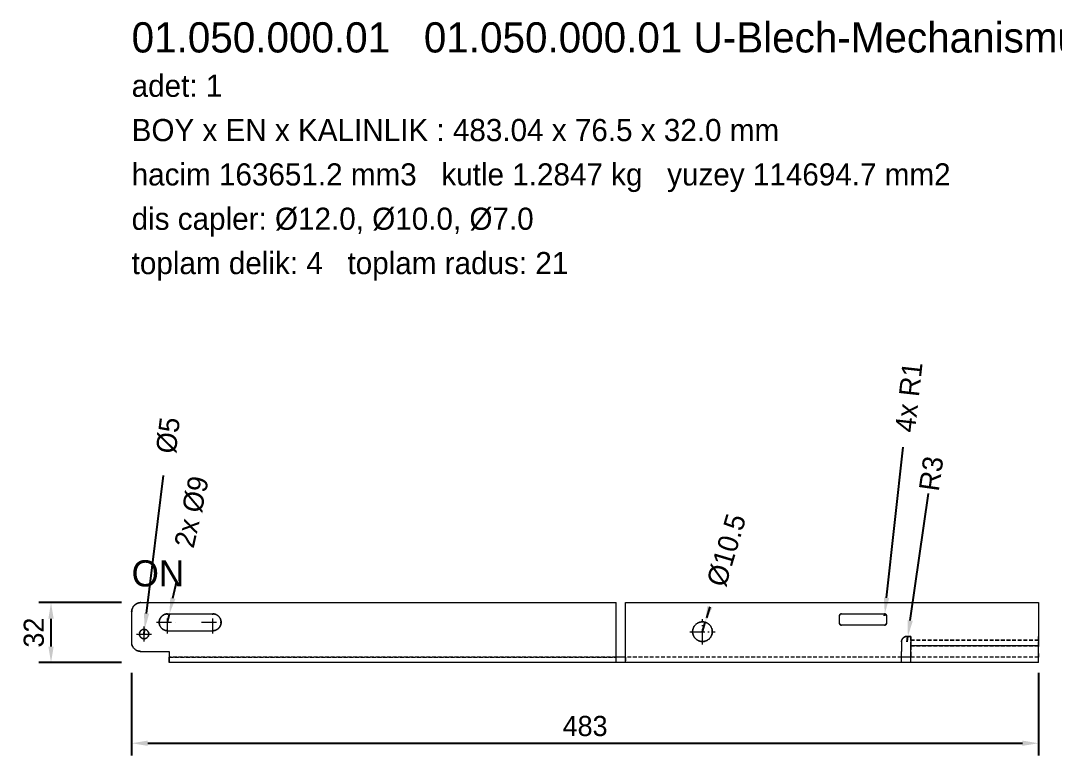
# Model space of a CAD drawing. Header units: metres. Extents: x -59 to 1546, y -324 to 342.
# Drawn here: x -59 to 491, y -49 to 342 of the extents above; entities that cross this region are included whole.
import ezdxf

# ---------------------------------------------------------------- set-up
doc = ezdxf.new("R2010")
doc.units = ezdxf.units.M
doc.linetypes.add('EKSENCIZGI', pattern=[12, 8, -2, 0, -2])
doc.linetypes.add('KESIK', pattern=[3, 2, -1])
for name, color, linetype, lineweight in [('EKSEN', 1, 'EKSENCIZGI', 13), ('GIZLI', 8, 'KESIK', 13), ('GORUNEN', 7, 'Continuous', 13), ('OLCU', 4, 'Continuous', 13), ('YAZI', 3, 'Continuous', 13)]:
    doc.layers.add(name, color=color, linetype=linetype, lineweight=lineweight)
doc.dimstyles.new('PF_MM', dxfattribs={"dimtxt": 10.734295, "dimasz": 8.587436, "dimexe": 6.440577, "dimexo": 5.367147, "dimgap": 3.757003, "dimtad": 1, "dimdec": 1, "dimcen": 2.5, "dimclrd": 4, "dimclre": 4, "dimclrt": 3, "dimazin": 3, "dimtfac": 1, "dimtmove": 0, "dimatfit": 3})

msp = doc.modelspace()

# ---------------------------------------------------------------- linework, layer by layer
at = {"layer": 'EKSEN'}
for p, q in [((19.16, 15.5), (19.16, 27.5)), ((43.16, 15.5), (43.16, 27.5)), ((304.04, 9.75), (304.04, 23.25)), ((6.62, 11.24), (6.62, 19.24)), ((13.16, 21.5), (25.16, 21.5)), ((37.16, 21.5), (49.16, 21.5)), ((2.62, 15.24), (10.62, 15.24)), ((297.29, 16.5), (310.79, 16.5))]:
    msp.add_line(p, q, dxfattribs=at)
at = {"layer": 'GIZLI'}
for points in [[(0, 27.04), (0.01, 27.28), (0.03, 27.53), (0.06, 27.78), (0.11, 28.03), (0.16, 28.27)], [(0.44, 29.01), (0.37, 28.83), (0.3, 28.64), (0.23, 28.44), (0.18, 28.25), (0.13, 28.05), (0.09, 27.85), (0.06, 27.65), (0.04, 27.45), (0.03, 27.25), (0.02, 27.14), (0.02, 27.04)], [(0.02, 27.04), (0.03, 27.29), (0.05, 27.51), (0.07, 27.71), (0.1, 27.91), (0.15, 28.11)], [(0.19, 28.31), (0.25, 28.5), (0.32, 28.69), (0.39, 28.88), (0.47, 29.07), (0.56, 29.25), (0.65, 29.43), (0.75, 29.61), (0.86, 29.78), (0.98, 29.94), (1.1, 30.1)], [(0.23, 28.51), (0.32, 28.75), (0.41, 28.98)], [(0.51, 29.21), (0.63, 29.43), (0.76, 29.64), (0.89, 29.85), (1.04, 30.05), (1.2, 30.25), (1.37, 30.43), (1.54, 30.61), (1.73, 30.78), (1.92, 30.94), (2.12, 31.09), (2.33, 31.23), (2.54, 31.35), (2.76, 31.47)], [(0.83, 29.73), (0.72, 29.55), (0.62, 29.38), (0.53, 29.2)], [(2.59, 31.37), (2.41, 31.27), (2.24, 31.16), (2.08, 31.04), (1.92, 30.92), (1.76, 30.79), (1.61, 30.65), (1.46, 30.51), (1.32, 30.37), (1.19, 30.21), (1.06, 30.06)], [(1.23, 30.26), (1.37, 30.41), (1.51, 30.56), (1.65, 30.7), (1.81, 30.83), (1.96, 30.96), (2.13, 31.08), (2.3, 31.19), (2.47, 31.3), (2.64, 31.4)], [(3.33, 31.7), (3.14, 31.63), (2.95, 31.55)], [(2.99, 31.58), (3.22, 31.67), (3.46, 31.76)], [(3.01, 31.58), (3.2, 31.66), (3.39, 31.73), (3.58, 31.79), (3.77, 31.84), (3.97, 31.89)], [(3.7, 31.83), (3.94, 31.89), (4.18, 31.93), (4.43, 31.97), (4.68, 31.99), (4.82, 32), (4.96, 32)], [(4.51, 31.97), (4.31, 31.95), (4.11, 31.92), (3.91, 31.88), (3.71, 31.83)], [(4.17, 31.93), (4.37, 31.96), (4.57, 31.98), (4.77, 31.99), (4.88, 32), (4.99, 32)], [(14.7, 22.11), (14.74, 22.32), (14.78, 22.53), (14.83, 22.74), (14.9, 22.94)], [(15.05, 23.34), (15.15, 23.53), (15.25, 23.72), (15.36, 23.9)], [(15.6, 24.25), (15.74, 24.42), (15.88, 24.58)], [(16.18, 24.88), (16.35, 25.01), (16.52, 25.14)], [(17.25, 25.58), (17.45, 25.66), (17.65, 25.74), (17.85, 25.8), (18.05, 25.86)], [(19.18, 26), (19.16, 26)], [(19.16, 26), (19.18, 26)], [(43.16, 26), (43.18, 26)], [(43.16, 26), (43.18, 26)], [(44.08, 25.91), (43.87, 25.95), (43.66, 25.97), (43.44, 25.99)], [(45.65, 25.26), (45.47, 25.38), (45.28, 25.48)], [(45.78, 25.17), (45.95, 25.04)], [(46.6, 24.42), (46.46, 24.58), (46.31, 24.73), (46.16, 24.88), (45.99, 25.01)], [(46.98, 23.9), (46.87, 24.08), (46.74, 24.25)], [(46.96, 23.95), (47.07, 23.76), (47.17, 23.58), (47.27, 23.39), (47.35, 23.19), (47.43, 22.99)], [(47.44, 22.94), (47.37, 23.14), (47.29, 23.34)], [(47.6, 22.32), (47.56, 22.53), (47.51, 22.74)], [(47.63, 22.16), (47.66, 21.95), (47.67, 21.74)], [(47.68, 21.69), (47.66, 21.9), (47.64, 22.11)], [(5.35, 17.38), (5.45, 17.44)], [(5.55, 17.49), (5.65, 17.54), (5.75, 17.58)], [(5.86, 17.62), (5.97, 17.65), (6.08, 17.68), (6.19, 17.7)], [(6.63, 17.74), (6.75, 17.73), (6.87, 17.73)], [(6.65, 17.74), (6.77, 17.73), (6.89, 17.73)], [(6.88, 17.73), (6.77, 17.73), (6.65, 17.74)], [(7.57, 17.56), (7.46, 17.6), (7.35, 17.63), (7.23, 17.67)], [(7.24, 17.66), (7.36, 17.63), (7.47, 17.59), (7.58, 17.55)], [(7.34, 17.63), (7.45, 17.59), (7.56, 17.55)], [(8.36, 17.03), (8.44, 16.95), (8.52, 16.86)], [(8.53, 16.87), (8.45, 16.95), (8.37, 17.04)], [(8.46, 16.95), (8.54, 16.86)], [(8.69, 16.67), (8.75, 16.57), (8.81, 16.47), (8.87, 16.36), (8.92, 16.25), (8.97, 16.14), (9.01, 16.03)], [(14.91, 20.01), (14.85, 20.21), (14.79, 20.42), (14.75, 20.63), (14.71, 20.84)], [(15.77, 18.54), (15.63, 18.71)], [(16.73, 17.71), (16.56, 17.83)], [(18.73, 17.02), (18.52, 17.05)], [(19.16, 17), (18.95, 17.01)], [(19.18, 17), (19.16, 17)], [(19.18, 17), (19.16, 17)], [(19.18, 17), (19.18, 17)], [(43.16, 17), (43.18, 17)], [(43.18, 17), (43.16, 17)], [(43.18, 17), (43.16, 17)], [(44.08, 17.09), (43.87, 17.05), (43.66, 17.03), (43.44, 17.01)], [(45.65, 17.74), (45.47, 17.62), (45.28, 17.52)], [(45.78, 17.83), (45.95, 17.96)], [(46.6, 18.58), (46.46, 18.42), (46.31, 18.27), (46.16, 18.12), (45.99, 17.99)], [(46.98, 19.1), (46.87, 18.92), (46.74, 18.75)], [(46.96, 19.05), (47.07, 19.24), (47.17, 19.42), (47.27, 19.61), (47.35, 19.81), (47.43, 20.01)], [(47.44, 20.06), (47.37, 19.86), (47.29, 19.66)], [(47.6, 20.68), (47.56, 20.47), (47.51, 20.26)], [(47.63, 20.84), (47.66, 21.05), (47.67, 21.26)], [(47.68, 21.31), (47.66, 21.1), (47.64, 20.89)], [(298.79, 16.5), (298.8, 16.76), (298.82, 17.01), (298.85, 17.27), (298.89, 17.52), (298.95, 17.77), (299.02, 18.02), (299.1, 18.26)], [(298.79, 16.5), (298.8, 16.76), (298.82, 17.01), (298.85, 17.27), (298.89, 17.52), (298.95, 17.77), (299.02, 18.02), (299.1, 18.26)], [(299.19, 18.5), (299.29, 18.73), (299.4, 18.96), (299.53, 19.18), (299.67, 19.4), (299.81, 19.61), (299.97, 19.81), (300.14, 20.01), (300.31, 20.19)], [(299.19, 18.5), (299.29, 18.73), (299.4, 18.96), (299.53, 19.18), (299.67, 19.4), (299.81, 19.61), (299.97, 19.81), (300.14, 20.01), (300.31, 20.19)], [(300.5, 20.37), (300.69, 20.54), (300.89, 20.7), (301.1, 20.85), (301.32, 20.99), (301.54, 21.11), (301.77, 21.23), (302, 21.34), (302.24, 21.43), (302.48, 21.51), (302.73, 21.58), (302.98, 21.64), (303.23, 21.69), (303.48, 21.72), (303.74, 21.74), (303.89, 21.75), (304.04, 21.75)], [(300.5, 20.37), (300.69, 20.54), (300.89, 20.7), (301.1, 20.85), (301.32, 20.99), (301.54, 21.11), (301.77, 21.23), (302, 21.34), (302.24, 21.43), (302.48, 21.51), (302.73, 21.58), (302.98, 21.64), (303.23, 21.69), (303.48, 21.72), (303.74, 21.74), (303.89, 21.75), (304.04, 21.75)], [(304.04, 21.75), (304.3, 21.74)], [(304.04, 21.75), (304.3, 21.74)], [(304.55, 21.73), (304.81, 21.69), (305.06, 21.65), (305.31, 21.59), (305.56, 21.53)], [(304.55, 21.73), (304.81, 21.69), (305.06, 21.65), (305.31, 21.59), (305.56, 21.53)], [(305.8, 21.45), (306.04, 21.36), (306.27, 21.25), (306.5, 21.14), (306.73, 21.01), (306.94, 20.88), (307.15, 20.73), (307.36, 20.57), (307.55, 20.41), (307.74, 20.23), (307.91, 20.04), (308.08, 19.85), (308.24, 19.65), (308.39, 19.44), (308.53, 19.23), (308.66, 19), (308.77, 18.78), (308.88, 18.54)], [(305.8, 21.45), (306.04, 21.36), (306.27, 21.25), (306.5, 21.14), (306.73, 21.01), (306.94, 20.88), (307.15, 20.73), (307.36, 20.57), (307.55, 20.41), (307.74, 20.23), (307.91, 20.04), (308.08, 19.85), (308.24, 19.65), (308.39, 19.44), (308.53, 19.23), (308.66, 19), (308.77, 18.78), (308.88, 18.54)], [(308.97, 18.3), (309.05, 18.06), (309.12, 17.82), (309.18, 17.57), (309.23, 17.31), (309.26, 17.06), (309.28, 16.81), (309.29, 16.65), (309.29, 16.5)], [(308.97, 18.3), (309.05, 18.06), (309.12, 17.82), (309.18, 17.57), (309.23, 17.31), (309.26, 17.06), (309.28, 16.81), (309.29, 16.65), (309.29, 16.5)], [(4.24, 14.44), (4.21, 14.56), (4.18, 14.67)], [(4.19, 15.84), (4.22, 15.96), (4.26, 16.07)], [(4.29, 14.36), (4.26, 14.47), (4.22, 14.58), (4.2, 14.69)], [(4.23, 15.93), (4.27, 16.04), (4.31, 16.15), (4.35, 16.25)], [(5.45, 13.03), (5.35, 13.08), (5.25, 13.15), (5.15, 13.21), (5.05, 13.29)], [(6.17, 12.78), (6.05, 12.81), (5.94, 12.84)], [(6.36, 12.75), (6.24, 12.77), (6.12, 12.79)], [(6.98, 12.76), (6.86, 12.75), (6.75, 12.74), (6.64, 12.74)], [(6.64, 12.74), (6.75, 12.74), (6.87, 12.75)], [(6.96, 12.76), (6.84, 12.75), (6.73, 12.74)], [(7.34, 12.84), (7.45, 12.88), (7.56, 12.92), (7.67, 12.96)], [(7.66, 12.96), (7.55, 12.91), (7.44, 12.87)], [(7.75, 13.01), (7.64, 12.96), (7.53, 12.91)], [(8.33, 13.42), (8.24, 13.34), (8.15, 13.27)], [(8.44, 13.5), (8.35, 13.42), (8.26, 13.34)], [(8.27, 13.35), (8.36, 13.43), (8.44, 13.51)], [(8.73, 13.87), (8.66, 13.78), (8.59, 13.68)], [(8.6, 13.69), (8.67, 13.78), (8.74, 13.88)], [(8.99, 14.41), (8.95, 14.29), (8.9, 14.19), (8.85, 14.08), (8.79, 13.98)], [(8.8, 13.98), (8.86, 14.09), (8.91, 14.19), (8.95, 14.3), (9, 14.41)], [(9, 16.04), (8.96, 16.15), (8.92, 16.26), (8.86, 16.37), (8.81, 16.48)], [(8.9, 16.25), (8.95, 16.14), (8.99, 16.03)], [(9.02, 15.92), (9.05, 15.8), (9.07, 15.69)], [(9.11, 14.87), (9.09, 14.75), (9.06, 14.63), (9.03, 14.52)], [(9.03, 14.53), (9.06, 14.64), (9.09, 14.76)], [(9.09, 15.7), (9.07, 15.81), (9.04, 15.93)], [(9.04, 15.92), (9.07, 15.8), (9.1, 15.69)], [(9.09, 14.87), (9.07, 14.75), (9.04, 14.63)], [(299.11, 14.7), (299.03, 14.94), (298.96, 15.18), (298.9, 15.43), (298.86, 15.69), (298.82, 15.94), (298.8, 16.19), (298.79, 16.35), (298.79, 16.5)], [(299.11, 14.7), (299.03, 14.94), (298.96, 15.18), (298.9, 15.43), (298.86, 15.69), (298.82, 15.94), (298.8, 16.19), (298.79, 16.35), (298.79, 16.5)], [(300.35, 12.77), (300.17, 12.96), (300, 13.15), (299.84, 13.35), (299.69, 13.56), (299.56, 13.77), (299.43, 14), (299.31, 14.22), (299.21, 14.46)], [(300.35, 12.77), (300.17, 12.96), (300, 13.15), (299.84, 13.35), (299.69, 13.56), (299.56, 13.77), (299.43, 14), (299.31, 14.22), (299.21, 14.46)], [(304.04, 11.25), (303.79, 11.26), (303.53, 11.27), (303.28, 11.31), (303.02, 11.35), (302.77, 11.41), (302.53, 11.47), (302.28, 11.55), (302.04, 11.64), (301.81, 11.75), (301.58, 11.86), (301.36, 11.99), (301.14, 12.12), (300.93, 12.27), (300.73, 12.43), (300.53, 12.59)], [(304.04, 11.25), (303.79, 11.26), (303.53, 11.27), (303.28, 11.31), (303.02, 11.35), (302.77, 11.41), (302.53, 11.47), (302.28, 11.55), (302.04, 11.64), (301.81, 11.75), (301.58, 11.86), (301.36, 11.99), (301.14, 12.12), (300.93, 12.27), (300.73, 12.43), (300.53, 12.59)], [(304.35, 11.26), (304.19, 11.25), (304.04, 11.25)], [(304.35, 11.26), (304.19, 11.25), (304.04, 11.25)], [(305.6, 11.49), (305.36, 11.42), (305.11, 11.36), (304.86, 11.31), (304.6, 11.28)], [(305.6, 11.49), (305.36, 11.42), (305.11, 11.36), (304.86, 11.31), (304.6, 11.28)], [(308.9, 14.5), (308.79, 14.27), (308.68, 14.04), (308.55, 13.82), (308.42, 13.6), (308.27, 13.39), (308.11, 13.19), (307.95, 12.99), (307.77, 12.81), (307.59, 12.63), (307.39, 12.46), (307.19, 12.3), (306.98, 12.15), (306.77, 12.01), (306.55, 11.89), (306.32, 11.77), (306.08, 11.66), (305.85, 11.57)], [(308.9, 14.5), (308.79, 14.27), (308.68, 14.04), (308.55, 13.82), (308.42, 13.6), (308.27, 13.39), (308.11, 13.19), (307.95, 12.99), (307.77, 12.81), (307.59, 12.63), (307.39, 12.46), (307.19, 12.3), (306.98, 12.15), (306.77, 12.01), (306.55, 11.89), (306.32, 11.77), (306.08, 11.66), (305.85, 11.57)], [(309.29, 16.5), (309.29, 16.24), (309.27, 15.99), (309.24, 15.73), (309.19, 15.48), (309.14, 15.23), (309.07, 14.98), (308.99, 14.74)], [(309.29, 16.5), (309.29, 16.24), (309.27, 15.99), (309.24, 15.73), (309.19, 15.48), (309.14, 15.23), (309.07, 14.98), (308.99, 14.74)], [(415.04, 11.95), (415.04, 13.95)], [(415.04, 13.95), (415.04, 11.95)], [(415.04, 9), (415.04, 12)], [(415.04, 9), (415.04, 12)], [(415.04, 12), (415.04, 11.97)], [(415.04, 12), (483.04, 12)], [(415.04, 12), (483.04, 12)], [(415.04, 8.81), (415.04, 12)], [(415.04, 12), (483.04, 12)], [(415.04, 11.97), (415.04, 12)], [(415.04, 12), (483.04, 12)], [(415.04, 12), (415.04, 8.81)], [(415.04, 9), (415.04, 12)], [(415.04, 9), (415.04, 12)], [(415.04, 9), (415.04, 11.97)], [(415.04, 11.97), (415.04, 11.95)], [(415.04, 11.95), (415.04, 11.97)], [(415.04, 11.97), (415.04, 9)], [(483.04, 11.95), (415.04, 11.95)], [(483.04, 11.95), (415.04, 11.95)], [(483.04, 13.95), (483.04, 11.95)], [(483.04, 11.95), (483.04, 13.95)], [(483.04, 12), (483.04, 11.97)], [(483.04, 9), (483.04, 12)], [(483.04, 9), (483.04, 12)], [(483.04, 8.81), (483.04, 12)], [(483.04, 11.97), (483.04, 12)], [(483.04, 9), (483.04, 12)], [(483.04, 9), (483.04, 12)], [(483.04, 12), (483.04, 8.81)], [(483.04, 9), (483.04, 11.97)], [(483.04, 11.95), (483.04, 11.97)], [(483.04, 11.97), (483.04, 11.95)], [(483.04, 11.97), (483.04, 9)], [(0, 9.95), (0.02, 9.95)], [(0.06, 9.69), (0.03, 9.82), (0, 9.95)], [(0.02, 9.95), (0, 9.95)], [(0.33, 8.98), (0.26, 9.17), (0.19, 9.36), (0.12, 9.55), (0.07, 9.75), (0.04, 9.85), (0.02, 9.95)], [(0.08, 9.71), (0.15, 9.47), (0.23, 9.23)], [(0.66, 8.33), (0.53, 8.54), (0.42, 8.76)], [(0.43, 8.77), (0.55, 8.55), (0.68, 8.34)], [(0.72, 8.27), (0.61, 8.44), (0.51, 8.62)], [(1.11, 7.73), (0.95, 7.92), (0.8, 8.12)], [(0.82, 8.13), (0.96, 7.93), (1.12, 7.73)], [(2.48, 6.63), (2.31, 6.73), (2.14, 6.84), (1.97, 6.96), (1.81, 7.08), (1.65, 7.21), (1.5, 7.34), (1.35, 7.48), (1.21, 7.63), (1.08, 7.78), (0.95, 7.94), (0.83, 8.1)], [(1.64, 7.2), (1.46, 7.36), (1.28, 7.54)], [(1.29, 7.55), (1.47, 7.37), (1.65, 7.21), (1.85, 7.05)], [(2.05, 6.9), (2.26, 6.76), (2.47, 6.63)], [(3.41, 6.23), (3.22, 6.29), (3.03, 6.37), (2.84, 6.45), (2.66, 6.53)], [(2.92, 6.41), (3.15, 6.32), (3.39, 6.24)], [(4.88, 6), (4.63, 6.01), (4.4, 6.03), (4.2, 6.05), (4, 6.08), (3.8, 6.12), (3.61, 6.17)], [(4.85, 6), (4.61, 6.01), (4.36, 6.03), (4.11, 6.06)], [(4.12, 6.06), (4.37, 6.03), (4.61, 6.01)], [(4.88, 6), (4.95, 6)], [(4.95, 6), (4.88, 6)], [(4.95, 6), (20.07, 5.93)], [(4.95, 6), (20.07, 5.93)], [(20.07, 5.93), (20.05, 4.05)], [(20.05, 5.86), (20.07, 5.93)], [(20.05, 5.86), (20.07, 5.93)], [(20.07, 5.93), (20.05, 4.05)], [(263.04, 3), (263.04, 6)], [(263.04, 3), (263.04, 6)], [(410.04, 3), (410.04, 6)], [(410.04, 3), (410.04, 6)], [(415.04, 9), (415.04, 9)], [(415.04, 8.95), (415.04, 9)], [(415.04, 9), (483.04, 9)], [(415.04, 9), (483.04, 9)], [(415.04, 8.95), (415.04, 9)], [(415.04, 8.95), (415.04, 9)], [(415.04, 9), (483.04, 9)], [(415.04, 9), (415.04, 9)], [(415.04, 9), (483.04, 9)], [(415.04, 9), (415.04, 8.54)], [(415.04, 8.54), (415.04, 8.81)], [(415.04, 4.83), (415.04, 8.81)], [(415.04, 8.81), (415.04, 4.83)], [(415.04, 8.54), (415.04, 8.81)], [(483.04, 9), (483.04, 9)], [(483.04, 8.95), (483.04, 9)], [(483.04, 8.95), (483.04, 9)], [(483.04, 9), (483.04, 8.95)], [(483.04, 9), (483.04, 9)], [(483.04, 9), (483.04, 8.54)], [(483.04, 8.54), (483.04, 8.81)], [(483.04, 4.83), (483.04, 8.81)], [(483.04, 8.54), (483.04, 8.81)], [(483.04, 4.83), (483.04, 8.81)], [(20.05, 4.05), (20.04, 3)], [(20.05, 4.05), (20.04, 3)], [(20.05, 4.05), (20.04, 1.37)], [(20.05, 4.05), (20.04, 1.37)], [(258.04, 3), (20.04, 3)], [(20.04, 3), (258.04, 3)], [(20.04, 1.37), (20.04, 3)], [(20.04, 1.37), (20.04, 3)], [(20.04, 0), (20.04, 1.37)], [(20.04, 0), (20.04, 1.37)], [(410.04, 3), (263.04, 3)], [(410.04, 3), (263.04, 3)], [(263.04, 0), (263.04, 3)], [(263.04, 0), (263.04, 3)], [(263.04, 0), (263.04, 3)], [(263.04, 3), (263.04, 0)], [(410.04, 0), (410.04, 3)], [(410.04, 0), (410.04, 3)], [(410.04, 0), (410.04, 3)], [(410.04, 0), (410.04, 3)], [(415.04, 4.56), (415.04, 4.83)], [(415.04, 4.83), (415.04, 3)], [(415.04, 3), (415.04, 4.83)], [(415.04, 4.83), (415.04, 4.56)], [(415.04, 0), (415.04, 3)], [(483.04, 3), (415.04, 3)], [(483.04, 3), (415.04, 3)], [(415.04, 0), (415.04, 3)], [(415.04, 0), (415.04, 3)], [(415.04, 0), (415.04, 3)], [(483.04, 4.56), (483.04, 4.83)], [(483.04, 3), (483.04, 4.83)], [(483.04, 4.83), (483.04, 4.56)], [(483.04, 4.83), (483.04, 3)], [(483.04, 0), (483.04, 3)], [(483.04, 0), (483.04, 3)]]:
    msp.add_lwpolyline(points, dxfattribs=at)
at = {"layer": 'GORUNEN'}
for points in [[(4.96, 32), (4.72, 31.99), (4.47, 31.97), (4.22, 31.94), (3.97, 31.89), (3.73, 31.84), (3.49, 31.77), (3.25, 31.68), (3.02, 31.59), (2.79, 31.49), (2.57, 31.37), (2.36, 31.24), (2.15, 31.11), (1.95, 30.96), (1.75, 30.8), (1.57, 30.63), (1.39, 30.46), (1.22, 30.27), (1.06, 30.08), (0.91, 29.88), (0.77, 29.67), (0.65, 29.46), (0.53, 29.24), (0.42, 29.01), (0.33, 28.78), (0.24, 28.54), (0.17, 28.3), (0.11, 28.06), (0.07, 27.82), (0.03, 27.57), (0.01, 27.32), (0, 27.18), (0, 27.04)], [(4.96, 32), (258, 32)], [(258, 6), (258, 32)], [(258, 32), (258.02, 32)], [(258.02, 6), (258.02, 32)], [(258.02, 6), (258.02, 32)], [(263.04, 6), (263.04, 32)], [(263.04, 32), (483.04, 32)], [(483.04, 32), (483.04, 13.95)], [(0, 27.04), (0, 9.95)], [(19.16, 26), (18.95, 25.99), (18.73, 25.98), (18.52, 25.95), (18.31, 25.92), (18.1, 25.87), (17.9, 25.82), (17.69, 25.75), (17.49, 25.68), (17.3, 25.6), (17.1, 25.5), (16.92, 25.4), (16.73, 25.29), (16.56, 25.17), (16.39, 25.04), (16.22, 24.91), (16.06, 24.77), (15.91, 24.61), (15.77, 24.46), (15.63, 24.29), (15.5, 24.12), (15.38, 23.95), (15.27, 23.76), (15.17, 23.58), (15.07, 23.39), (14.99, 23.19), (14.91, 22.99), (14.85, 22.79), (14.79, 22.58), (14.75, 22.37), (14.71, 22.16), (14.68, 21.95), (14.67, 21.74), (14.66, 21.52), (14.66, 21.31), (14.68, 21.1), (14.7, 20.89), (14.74, 20.68), (14.78, 20.47), (14.83, 20.26), (14.9, 20.06), (14.97, 19.86), (15.05, 19.66), (15.15, 19.47), (15.25, 19.28), (15.36, 19.1), (15.47, 18.92), (15.6, 18.75), (15.74, 18.58), (15.88, 18.42), (16.03, 18.27), (16.18, 18.12), (16.35, 17.99), (16.52, 17.86), (16.69, 17.74), (16.87, 17.62), (17.06, 17.52), (17.25, 17.42), (17.45, 17.34), (17.65, 17.26), (17.85, 17.2), (18.05, 17.14), (18.26, 17.09), (18.47, 17.05), (18.68, 17.03), (18.9, 17.01), (19.03, 17), (19.16, 17)], [(19.18, 17), (18.97, 17.01), (18.75, 17.02), (18.54, 17.05), (18.33, 17.08), (18.12, 17.13), (17.92, 17.18), (17.71, 17.25), (17.51, 17.32), (17.32, 17.4), (17.13, 17.5), (16.94, 17.6), (16.76, 17.71), (16.58, 17.83), (16.41, 17.96), (16.24, 18.09), (16.08, 18.23), (15.93, 18.39), (15.79, 18.54), (15.65, 18.71), (15.52, 18.88), (15.4, 19.05), (15.29, 19.24), (15.19, 19.42), (15.09, 19.61), (15.01, 19.81), (14.93, 20.01), (14.87, 20.21), (14.81, 20.42), (14.77, 20.63), (14.73, 20.84), (14.7, 21.05), (14.69, 21.26), (14.68, 21.48), (14.68, 21.69), (14.7, 21.9), (14.72, 22.11), (14.76, 22.32), (14.8, 22.53), (14.85, 22.74), (14.92, 22.94), (14.99, 23.14), (15.07, 23.34), (15.17, 23.53), (15.27, 23.72), (15.38, 23.9), (15.5, 24.08), (15.62, 24.25), (15.76, 24.42), (15.9, 24.58), (16.05, 24.73), (16.21, 24.88), (16.37, 25.01), (16.54, 25.14), (16.71, 25.26), (16.9, 25.38), (17.08, 25.48), (17.27, 25.58), (17.47, 25.66), (17.67, 25.74), (17.87, 25.8), (18.08, 25.86), (18.28, 25.91), (18.49, 25.95), (18.71, 25.97), (18.92, 25.99), (19.05, 26), (19.18, 26)], [(19.18, 26), (18.97, 25.99), (18.75, 25.98), (18.54, 25.95), (18.33, 25.92), (18.12, 25.87), (17.92, 25.82), (17.71, 25.75), (17.51, 25.68), (17.32, 25.6), (17.13, 25.5), (16.94, 25.4), (16.76, 25.29), (16.58, 25.17), (16.41, 25.04), (16.24, 24.91), (16.08, 24.77), (15.93, 24.61), (15.79, 24.46), (15.65, 24.29), (15.52, 24.12), (15.4, 23.95), (15.29, 23.76), (15.19, 23.58), (15.09, 23.39), (15.01, 23.19), (14.93, 22.99), (14.87, 22.79), (14.81, 22.58), (14.77, 22.37), (14.73, 22.16), (14.7, 21.95), (14.69, 21.74), (14.68, 21.52), (14.68, 21.31), (14.7, 21.1), (14.72, 20.89), (14.76, 20.68), (14.8, 20.47), (14.85, 20.26), (14.92, 20.06), (14.99, 19.86), (15.07, 19.66), (15.17, 19.47), (15.27, 19.28), (15.38, 19.1), (15.5, 18.92), (15.62, 18.75), (15.76, 18.58), (15.9, 18.42), (16.05, 18.27), (16.21, 18.12), (16.37, 17.99), (16.54, 17.86), (16.71, 17.74), (16.9, 17.62), (17.08, 17.52), (17.27, 17.42), (17.47, 17.34), (17.67, 17.26), (17.87, 17.2), (18.08, 17.14), (18.28, 17.09), (18.49, 17.05), (18.71, 17.03), (18.92, 17.01), (19.05, 17), (19.18, 17)], [(19.16, 26), (43.16, 26)], [(43.16, 26), (43.37, 25.99), (43.59, 25.98), (43.8, 25.95), (44.01, 25.92), (44.22, 25.87), (44.42, 25.82), (44.63, 25.75), (44.83, 25.68), (45.02, 25.6), (45.21, 25.5), (45.4, 25.4), (45.58, 25.29), (45.76, 25.17), (45.93, 25.04), (46.1, 24.91), (46.26, 24.77), (46.41, 24.61), (46.55, 24.46), (46.69, 24.29), (46.82, 24.12), (46.94, 23.95), (47.05, 23.76), (47.15, 23.58), (47.24, 23.39), (47.33, 23.19), (47.4, 22.99), (47.47, 22.79), (47.53, 22.58), (47.57, 22.37), (47.61, 22.16), (47.64, 21.95), (47.65, 21.74), (47.66, 21.52), (47.65, 21.31), (47.64, 21.1), (47.62, 20.89), (47.58, 20.68), (47.54, 20.47), (47.48, 20.26), (47.42, 20.06), (47.35, 19.86), (47.27, 19.66), (47.17, 19.47), (47.07, 19.28), (46.96, 19.1), (46.84, 18.92), (46.72, 18.75), (46.58, 18.58), (46.44, 18.42), (46.29, 18.27), (46.13, 18.12), (45.97, 17.99), (45.8, 17.86), (45.63, 17.74), (45.44, 17.62), (45.26, 17.52), (45.07, 17.42), (44.87, 17.34), (44.67, 17.26), (44.47, 17.2), (44.26, 17.14), (44.06, 17.09), (43.85, 17.05), (43.63, 17.03), (43.42, 17.01), (43.29, 17), (43.16, 17)], [(43.16, 17), (43.37, 17.01), (43.59, 17.02), (43.8, 17.05), (44.01, 17.08), (44.22, 17.13), (44.42, 17.18), (44.63, 17.25), (44.83, 17.32), (45.02, 17.4), (45.21, 17.5), (45.4, 17.6), (45.58, 17.71), (45.76, 17.83), (45.93, 17.96), (46.1, 18.09), (46.26, 18.23), (46.41, 18.39), (46.55, 18.54), (46.69, 18.71), (46.82, 18.88), (46.94, 19.05), (47.05, 19.24), (47.15, 19.42), (47.24, 19.61), (47.33, 19.81), (47.4, 20.01), (47.47, 20.21), (47.53, 20.42), (47.57, 20.63), (47.61, 20.84), (47.64, 21.05), (47.65, 21.26), (47.66, 21.48), (47.65, 21.69), (47.64, 21.9), (47.62, 22.11), (47.58, 22.32), (47.54, 22.53), (47.48, 22.74), (47.42, 22.94), (47.35, 23.14), (47.27, 23.34), (47.17, 23.53), (47.07, 23.72), (46.96, 23.9), (46.84, 24.08), (46.72, 24.25), (46.58, 24.42), (46.44, 24.58), (46.29, 24.73), (46.13, 24.88), (45.97, 25.01), (45.8, 25.14), (45.63, 25.26), (45.44, 25.38), (45.26, 25.48), (45.07, 25.58), (44.87, 25.66), (44.67, 25.74), (44.47, 25.8), (44.26, 25.86), (44.06, 25.91), (43.85, 25.95), (43.63, 25.97), (43.42, 25.99), (43.29, 26), (43.16, 26)], [(378.04, 26), (377.99, 26), (377.95, 26), (377.9, 25.99), (377.85, 25.98), (377.81, 25.97), (377.76, 25.96), (377.71, 25.94), (377.67, 25.93), (377.63, 25.91), (377.58, 25.89), (377.54, 25.87), (377.5, 25.84), (377.46, 25.81), (377.42, 25.79), (377.39, 25.75), (377.35, 25.72), (377.32, 25.69), (377.28, 25.65), (377.25, 25.62), (377.23, 25.58), (377.2, 25.54), (377.17, 25.5), (377.15, 25.46), (377.13, 25.41), (377.11, 25.37), (377.1, 25.32), (377.08, 25.28), (377.07, 25.23), (377.06, 25.19), (377.05, 25.14), (377.05, 25.09), (377.04, 25.05), (377.04, 25)], [(377.04, 25), (377.04, 25.05), (377.05, 25.1), (377.05, 25.14), (377.06, 25.19), (377.07, 25.24), (377.08, 25.28), (377.1, 25.33), (377.11, 25.37), (377.13, 25.42), (377.15, 25.46), (377.18, 25.5), (377.2, 25.54), (377.23, 25.58), (377.26, 25.62), (377.29, 25.66), (377.32, 25.69), (377.35, 25.73), (377.39, 25.76), (377.43, 25.79), (377.46, 25.82), (377.5, 25.84), (377.54, 25.87), (377.59, 25.89), (377.63, 25.91), (377.67, 25.93), (377.72, 25.95), (377.76, 25.96), (377.81, 25.97), (377.86, 25.98), (377.9, 25.99), (377.95, 26), (378, 26), (378.04, 26)], [(377.04, 21), (377.04, 25)], [(378.04, 26), (401.04, 26)], [(402.04, 25), (402.04, 25.05), (402.04, 25.1), (402.03, 25.14), (402.02, 25.19), (402.01, 25.24), (402, 25.28), (401.99, 25.33), (401.97, 25.37), (401.95, 25.42), (401.93, 25.46), (401.91, 25.5), (401.88, 25.54), (401.86, 25.58), (401.83, 25.62), (401.8, 25.66), (401.76, 25.69), (401.73, 25.73), (401.7, 25.76), (401.66, 25.79), (401.62, 25.82), (401.58, 25.84), (401.54, 25.87), (401.5, 25.89), (401.45, 25.91), (401.41, 25.93), (401.37, 25.95), (401.32, 25.96), (401.27, 25.97), (401.23, 25.98), (401.18, 25.99), (401.13, 26), (401.09, 26), (401.04, 26)], [(401.04, 26), (401.09, 26), (401.14, 26), (401.18, 25.99), (401.23, 25.98), (401.28, 25.97), (401.32, 25.96), (401.37, 25.94), (401.41, 25.93), (401.46, 25.91), (401.5, 25.89), (401.54, 25.87), (401.58, 25.84), (401.62, 25.81), (401.66, 25.79), (401.7, 25.75), (401.73, 25.72), (401.77, 25.69), (401.8, 25.65), (401.83, 25.62), (401.86, 25.58), (401.88, 25.54), (401.91, 25.5), (401.93, 25.46), (401.95, 25.41), (401.97, 25.37), (401.99, 25.32), (402, 25.28), (402.01, 25.23), (402.02, 25.19), (402.03, 25.14), (402.04, 25.09), (402.04, 25.05), (402.04, 25)], [(402.04, 25), (402.04, 21)], [(6.62, 17.74), (6.5, 17.74), (6.38, 17.73), (6.26, 17.71), (6.14, 17.69), (6.03, 17.67), (5.91, 17.64), (5.8, 17.6), (5.69, 17.56), (5.58, 17.51), (5.47, 17.46), (5.37, 17.4), (5.27, 17.34), (5.17, 17.28), (5.07, 17.21), (4.98, 17.13), (4.89, 17.05), (4.81, 16.97), (4.73, 16.88), (4.65, 16.79), (4.58, 16.69), (4.51, 16.59), (4.45, 16.49), (4.4, 16.39), (4.34, 16.28), (4.3, 16.17), (4.25, 16.06), (4.22, 15.95), (4.19, 15.83), (4.16, 15.72), (4.14, 15.6), (4.13, 15.48), (4.12, 15.37), (4.12, 15.26)], [(6.63, 17.74), (6.51, 17.74), (6.39, 17.73), (6.27, 17.71), (6.15, 17.69), (6.04, 17.67), (5.93, 17.64), (5.81, 17.6), (5.7, 17.56), (5.59, 17.51), (5.49, 17.46), (5.38, 17.4), (5.28, 17.34), (5.18, 17.27), (5.09, 17.2), (5, 17.13), (4.91, 17.05), (4.83, 16.96), (4.75, 16.88), (4.67, 16.78), (4.6, 16.69), (4.53, 16.59), (4.47, 16.49), (4.42, 16.39), (4.36, 16.28), (4.32, 16.17), (4.28, 16.06), (4.24, 15.95), (4.21, 15.83), (4.18, 15.72), (4.16, 15.6), (4.15, 15.48), (4.14, 15.37), (4.14, 15.26)], [(4.51, 16.55), (4.56, 16.64), (4.62, 16.72), (4.68, 16.8), (4.75, 16.87), (4.81, 16.95), (4.88, 17.02), (4.95, 17.09), (5.03, 17.15), (5.1, 17.21), (5.18, 17.27), (5.27, 17.33), (5.35, 17.38)], [(6.63, 17.74), (6.62, 17.74)], [(9.12, 15.22), (9.11, 15.34), (9.11, 15.46), (9.09, 15.58), (9.07, 15.7), (9.05, 15.81), (9.02, 15.93), (8.98, 16.04), (8.94, 16.15), (8.9, 16.26), (8.84, 16.37), (8.79, 16.48), (8.73, 16.58), (8.66, 16.68), (8.59, 16.77), (8.51, 16.87), (8.43, 16.95), (8.35, 17.04), (8.26, 17.12), (8.17, 17.2), (8.07, 17.27), (7.98, 17.34), (7.87, 17.4), (7.77, 17.46), (7.66, 17.51), (7.55, 17.56), (7.44, 17.6), (7.33, 17.63), (7.21, 17.67), (7.1, 17.69), (6.98, 17.71), (6.86, 17.73), (6.75, 17.73), (6.63, 17.74)], [(19.16, 17), (43.16, 17)], [(19.18, 17), (43.16, 17)], [(304.04, 21.75), (303.79, 21.74), (303.53, 21.73), (303.28, 21.69), (303.02, 21.65), (302.77, 21.59), (302.53, 21.53), (302.28, 21.45), (302.04, 21.36), (301.81, 21.25), (301.58, 21.14), (301.36, 21.01), (301.14, 20.88), (300.93, 20.73), (300.73, 20.57), (300.53, 20.41), (300.35, 20.23), (300.17, 20.04), (300, 19.85), (299.84, 19.65), (299.69, 19.44), (299.56, 19.23), (299.43, 19), (299.31, 18.78), (299.21, 18.54), (299.11, 18.3), (299.03, 18.06), (298.96, 17.82), (298.9, 17.57), (298.86, 17.31), (298.82, 17.06), (298.8, 16.81), (298.79, 16.65), (298.79, 16.5)], [(309.29, 16.5), (309.29, 16.76), (309.27, 17.01), (309.24, 17.27), (309.19, 17.52), (309.14, 17.77), (309.07, 18.02), (308.99, 18.26), (308.9, 18.5), (308.79, 18.73), (308.68, 18.96), (308.55, 19.18), (308.42, 19.4), (308.27, 19.61), (308.11, 19.81), (307.95, 20.01), (307.77, 20.19), (307.59, 20.37), (307.39, 20.54), (307.19, 20.7), (306.98, 20.85), (306.77, 20.99), (306.55, 21.11), (306.32, 21.23), (306.08, 21.34), (305.85, 21.43), (305.6, 21.51), (305.36, 21.58), (305.11, 21.64), (304.86, 21.69), (304.6, 21.72), (304.35, 21.74), (304.19, 21.75), (304.04, 21.75)], [(377.04, 21), (377.04, 20.95), (377.05, 20.9), (377.05, 20.86), (377.06, 20.81), (377.07, 20.76), (377.08, 20.72), (377.1, 20.67), (377.11, 20.63), (377.13, 20.58), (377.15, 20.54), (377.18, 20.5), (377.2, 20.46), (377.23, 20.42), (377.26, 20.38), (377.29, 20.34), (377.32, 20.31), (377.35, 20.27), (377.39, 20.24), (377.43, 20.21), (377.46, 20.18), (377.5, 20.16), (377.54, 20.13), (377.59, 20.11), (377.63, 20.09), (377.67, 20.07), (377.72, 20.05), (377.76, 20.04), (377.81, 20.03), (377.86, 20.02), (377.9, 20.01), (377.95, 20), (378, 20), (378.04, 20)], [(378.04, 20), (377.99, 20), (377.95, 20), (377.9, 20.01), (377.85, 20.02), (377.81, 20.03), (377.76, 20.04), (377.71, 20.06), (377.67, 20.07), (377.63, 20.09), (377.58, 20.11), (377.54, 20.13), (377.5, 20.16), (377.46, 20.19), (377.42, 20.21), (377.39, 20.25), (377.35, 20.28), (377.32, 20.31), (377.28, 20.35), (377.25, 20.38), (377.23, 20.42), (377.2, 20.46), (377.17, 20.5), (377.15, 20.54), (377.13, 20.59), (377.11, 20.63), (377.1, 20.68), (377.08, 20.72), (377.07, 20.77), (377.06, 20.81), (377.05, 20.86), (377.05, 20.91), (377.04, 20.95), (377.04, 21)], [(401.04, 20), (378.04, 20)], [(401.04, 20), (401.09, 20), (401.14, 20), (401.18, 20.01), (401.23, 20.02), (401.28, 20.03), (401.32, 20.04), (401.37, 20.06), (401.41, 20.07), (401.46, 20.09), (401.5, 20.11), (401.54, 20.13), (401.58, 20.16), (401.62, 20.19), (401.66, 20.21), (401.7, 20.25), (401.73, 20.28), (401.77, 20.31), (401.8, 20.35), (401.83, 20.38), (401.86, 20.42), (401.88, 20.46), (401.91, 20.5), (401.93, 20.54), (401.95, 20.59), (401.97, 20.63), (401.99, 20.68), (402, 20.72), (402.01, 20.77), (402.02, 20.81), (402.03, 20.86), (402.04, 20.91), (402.04, 20.95), (402.04, 21)], [(402.04, 21), (402.04, 20.95), (402.04, 20.9), (402.03, 20.86), (402.02, 20.81), (402.01, 20.76), (402, 20.72), (401.99, 20.67), (401.97, 20.63), (401.95, 20.58), (401.93, 20.54), (401.91, 20.5), (401.88, 20.46), (401.86, 20.42), (401.83, 20.38), (401.8, 20.34), (401.76, 20.31), (401.73, 20.27), (401.7, 20.24), (401.66, 20.21), (401.62, 20.18), (401.58, 20.16), (401.54, 20.13), (401.5, 20.11), (401.45, 20.09), (401.41, 20.07), (401.37, 20.05), (401.32, 20.04), (401.27, 20.03), (401.23, 20.02), (401.18, 20.01), (401.13, 20), (401.09, 20), (401.04, 20)], [(4.12, 15.26), (4.12, 15.14), (4.13, 15.02), (4.14, 14.9), (4.16, 14.78), (4.18, 14.66), (4.21, 14.55), (4.25, 14.44), (4.29, 14.32), (4.34, 14.21), (4.39, 14.11), (4.44, 14), (4.5, 13.9), (4.57, 13.8), (4.64, 13.7), (4.72, 13.61), (4.8, 13.52), (4.88, 13.44), (4.97, 13.36), (5.06, 13.28), (5.16, 13.21), (5.25, 13.14), (5.36, 13.08), (5.46, 13.02), (5.57, 12.97), (5.68, 12.92), (5.79, 12.88), (5.9, 12.84), (6.02, 12.81), (6.13, 12.79), (6.25, 12.77), (6.37, 12.75), (6.48, 12.74), (6.6, 12.74)], [(4.14, 15.26), (4.14, 15.14), (4.15, 15.02), (4.16, 14.9), (4.18, 14.78), (4.2, 14.66), (4.23, 14.55), (4.27, 14.44), (4.31, 14.32), (4.36, 14.21), (4.41, 14.11), (4.46, 14), (4.53, 13.9), (4.59, 13.8), (4.66, 13.7), (4.74, 13.61), (4.82, 13.52), (4.9, 13.44), (4.99, 13.36), (5.08, 13.28), (5.18, 13.21), (5.27, 13.14), (5.38, 13.08), (5.48, 13.02), (5.59, 12.97), (5.7, 12.92), (5.81, 12.88), (5.92, 12.84), (6.04, 12.81), (6.15, 12.79), (6.27, 12.77), (6.39, 12.75), (6.5, 12.74), (6.62, 12.74)], [(5.32, 13.11), (5.24, 13.17), (5.16, 13.22), (5.08, 13.28), (5, 13.35), (4.93, 13.41), (4.86, 13.48), (4.79, 13.56), (4.72, 13.63), (4.66, 13.71), (4.6, 13.79), (4.55, 13.87), (4.49, 13.95)], [(6.6, 12.74), (6.62, 12.74)], [(6.62, 12.74), (6.73, 12.74), (6.85, 12.75), (6.97, 12.76), (7.09, 12.78), (7.2, 12.81), (7.32, 12.84), (7.43, 12.88), (7.54, 12.92), (7.65, 12.96), (7.76, 13.02), (7.86, 13.07), (7.96, 13.13), (8.06, 13.2), (8.16, 13.27), (8.25, 13.35), (8.34, 13.43), (8.42, 13.51), (8.5, 13.6), (8.58, 13.69), (8.65, 13.78), (8.72, 13.88), (8.78, 13.98), (8.83, 14.09), (8.89, 14.19), (8.93, 14.3), (8.98, 14.41), (9.01, 14.53), (9.04, 14.64), (9.07, 14.76), (9.09, 14.88), (9.1, 14.99), (9.11, 15.11), (9.12, 15.22)], [(6.62, 12.74), (6.63, 12.74)], [(298.79, 16.5), (298.8, 16.24), (298.82, 15.99), (298.85, 15.73), (298.89, 15.48), (298.95, 15.23), (299.02, 14.98), (299.1, 14.74), (299.19, 14.5), (299.29, 14.27), (299.4, 14.04), (299.53, 13.82), (299.67, 13.6), (299.81, 13.39), (299.97, 13.19), (300.14, 12.99), (300.31, 12.81), (300.5, 12.63), (300.69, 12.46), (300.89, 12.3), (301.1, 12.15), (301.32, 12.01), (301.54, 11.89), (301.77, 11.77), (302, 11.66), (302.24, 11.57), (302.48, 11.49), (302.73, 11.42), (302.98, 11.36), (303.23, 11.31), (303.48, 11.28), (303.74, 11.26), (303.89, 11.25), (304.04, 11.25)], [(304.04, 11.25), (304.3, 11.26), (304.55, 11.27), (304.81, 11.31), (305.06, 11.35), (305.31, 11.41), (305.56, 11.47), (305.8, 11.55), (306.04, 11.64), (306.27, 11.75), (306.5, 11.86), (306.73, 11.99), (306.94, 12.12), (307.15, 12.27), (307.36, 12.43), (307.55, 12.59), (307.74, 12.77), (307.91, 12.96), (308.08, 13.15), (308.24, 13.35), (308.39, 13.56), (308.53, 13.77), (308.66, 14), (308.77, 14.22), (308.88, 14.46), (308.97, 14.7), (309.05, 14.94), (309.12, 15.18), (309.18, 15.43), (309.23, 15.69), (309.26, 15.94), (309.28, 16.19), (309.29, 16.35), (309.29, 16.5)], [(413.04, 14), (412.9, 14), (412.76, 13.99), (412.62, 13.97), (412.48, 13.95), (412.34, 13.92), (412.21, 13.88), (412.07, 13.84), (411.94, 13.79), (411.81, 13.73), (411.68, 13.67), (411.56, 13.61), (411.44, 13.53), (411.32, 13.46), (411.21, 13.37), (411.1, 13.28), (410.99, 13.19), (410.89, 13.09), (410.79, 12.99), (410.7, 12.88), (410.62, 12.77), (410.54, 12.65), (410.46, 12.53), (410.39, 12.41), (410.33, 12.28), (410.27, 12.15), (410.22, 12.02), (410.18, 11.89), (410.14, 11.75), (410.11, 11.61), (410.08, 11.48), (410.06, 11.34), (410.05, 11.19), (410.04, 11.1), (410.04, 11)], [(410.04, 11), (410.05, 11.14), (410.06, 11.28), (410.07, 11.42), (410.09, 11.56), (410.12, 11.7), (410.16, 11.84), (410.2, 11.97), (410.25, 12.1), (410.31, 12.23), (410.37, 12.36), (410.43, 12.48), (410.51, 12.61), (410.59, 12.72), (410.67, 12.84), (410.76, 12.95), (410.85, 13.05), (410.95, 13.15), (411.06, 13.25), (411.16, 13.34), (411.28, 13.42), (411.39, 13.51), (411.51, 13.58), (411.63, 13.65), (411.76, 13.71), (411.89, 13.77), (412.02, 13.82), (412.15, 13.87), (412.29, 13.9), (412.43, 13.94), (412.57, 13.96), (412.71, 13.98), (412.85, 13.99), (412.94, 14), (413.04, 14)], [(415.04, 14), (413.04, 14)], [(413.04, 14), (415.04, 14)], [(415.04, 13.95), (415.04, 14)], [(415.04, 13.95), (415.04, 8.95)], [(483.04, 13.95), (483.04, 8.95)], [(0, 9.95), (0.06, 9.71), (0.13, 9.47), (0.21, 9.23), (0.31, 9), (0.41, 8.77), (0.53, 8.55), (0.66, 8.34), (0.8, 8.13), (0.94, 7.93), (1.1, 7.73), (1.27, 7.55), (1.45, 7.37), (1.63, 7.21), (1.83, 7.05), (2.03, 6.9), (2.24, 6.76), (2.45, 6.63), (2.67, 6.52), (2.9, 6.41), (3.13, 6.32), (3.37, 6.24), (3.61, 6.17), (3.85, 6.11), (4.1, 6.06), (4.34, 6.03), (4.59, 6.01), (4.72, 6), (4.85, 6)], [(4.85, 6), (4.93, 6)], [(4.93, 6), (20.05, 5.86)], [(20.05, 5.86), (20.04, 0)], [(258.04, 0), (258.04, 0), (258.04, 0), (258.04, 0), (258.04, 0), (258.04, 0), (258.04, 0), (258.04, 0), (258.04, 0), (258.04, 0), (258.04, 0), (258.04, 0), (258.04, 0), (258.04, 0), (258.04, 0), (258.04, 0), (258.04, 0), (258.04, 0), (258.04, 0), (258.04, 0), (258.04, 0), (258.04, 0), (258.04, 0), (258.04, 0), (258.04, 0), (258.04, 0), (258.04, 0), (258.04, 0), (258.04, 0), (258.04, 0), (258.04, 0), (258.04, 0), (258.04, 0), (258.04, 0), (258.04, 0), (258.04, 0), (258.04, 0), (258.04, 0), (258.04, 0), (258.04, 0), (258.04, 0.01), (258.04, 0.01), (258.01, 1.87), (258, 6)], [(258.04, 3), (258.04, 3), (258.04, 3), (258.04, 3), (258.04, 3), (258.04, 3), (258.04, 3), (258.04, 3), (258.04, 3), (258.04, 3), (258.04, 3), (258.04, 3), (258.04, 3), (258.04, 3), (258.04, 3), (258.04, 3), (258.04, 3), (258.04, 3), (258.04, 3), (258.04, 3), (258.04, 3), (258.04, 3), (258.04, 3), (258.04, 3), (258.04, 3), (258.04, 3), (258.04, 3), (258.04, 3), (258.04, 3), (258.04, 3), (258.04, 3), (258.04, 3), (258.04, 3), (258.04, 3), (258.04, 3), (258.04, 3), (258.04, 3), (258.04, 3), (258.04, 3), (258.04, 3), (258.04, 3), (258.04, 3), (258.03, 3.94), (258.02, 6)], [(263.04, 0), (263.04, 6)], [(410.04, 11), (410.04, 6)], [(410.04, 0), (410.04, 6)], [(415.04, 8.54), (415.04, 8.95)], [(483.04, 8.95), (415.04, 8.95)], [(415.04, 4.56), (415.04, 8.54)], [(483.04, 8.54), (483.04, 8.95)], [(483.04, 4.56), (483.04, 8.54)], [(258.04, 0), (20.04, 0)], [(262.04, 3), (258.04, 3)], [(258.04, 0), (258.04, 3)], [(262.04, 0), (258.04, 0)], [(263.04, 3), (262.04, 3)], [(263.04, 0), (262.04, 0)], [(410.04, 0), (263.04, 0)], [(412.04, 3), (410.04, 3)], [(412.04, 0), (410.04, 0)], [(415.04, 3), (412.04, 3)], [(415.04, 0), (412.04, 0)], [(415.04, 0), (415.04, 4.56)], [(483.04, 0), (415.04, 0)], [(483.04, 0), (483.04, 4.56)]]:
    msp.add_lwpolyline(points, dxfattribs=at)

# ---------------------------------------------------------------- texts
at = {"layer": 'YAZI'}
for s, height, p in [('01.050.000.01   01.050.000.01 U-Blech-Mechanismus', 16.1014, (0, 325.05)), ('adet: 1', 11.808, (0, 301.43)), ('BOY x EN x KALINLIK : 483.04 x 76.5 x 32.0 mm', 11.8077, (0, 277.82)), ('hacim 163651.2 mm3   kutle 1.2847 kg   yuzey 114694.7 mm2', 11.8077, (0, 254.2)), ('dis capler: %%c12.0, %%c10.0, %%c7.0', 11.8077, (0, 230.58)), ('toplam delik: 4   toplam radus: 21', 11.8077, (0, 206.97)), ('ON', 13.955, (0, 40.59))]:
    msp.add_text(s, height=height, dxfattribs=at).set_placement(p)

# ---------------------------------------------------------------- dimensions: what is measured, and where the dimension line sits
at = {"layer": 'OLCU'}
for center, radius, location, text in [((401.04, 25), 1, (413.92, 141.49), '4x R1'), ((413.04, 11), 3, (425.92, 100.7), 'R3')]:
    msp.add_radius_dim(center=center, radius=radius, location=location, text=text, dimstyle='PF_MM', override={"dimgap": 3.220288, "dimtad": 0, "dimtix": 0, "dimtofl": 1, "dimtmove": 1, "dimatfit": 3}, dxfattribs=at).render()
for center, radius, location, text in [((6.62, 15.24), 2.5, (19.5, 121.09), '%%c5'), ((19.16, 21.5), 4.5, (32.04, 80.3), '2x %%c9'), ((304.04, 16.5), 5.25, (316.92, 59.91), '%%c10.5')]:
    msp.add_diameter_dim(center=center, radius=radius, location=location, text=text, dimstyle='PF_MM', override={"dimgap": 3.220288, "dimtad": 0, "dimtix": 0, "dimtofl": 1, "dimtmove": 1, "dimatfit": 3}, dxfattribs=at).render()
msp.add_linear_dim(base=(-42.94, 0), p1=(0, 0), p2=(0, 32), angle=90, dimstyle='PF_MM', dxfattribs=at).render()
msp.add_linear_dim(base=(0, -42.94), p1=(0, 0), p2=(483.04, 0), dimstyle='PF_MM', dxfattribs=at).render()

doc.saveas('drawing.dxf')
